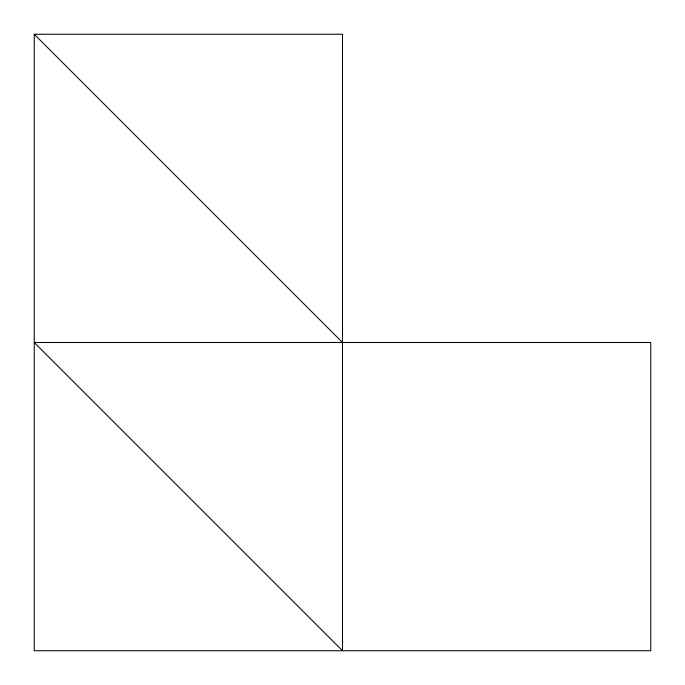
<?xml version="1.0" encoding="UTF-8"?>
<svg xmlns="http://www.w3.org/2000/svg" width="685" height="685" viewBox="0 0 685 685"><rect width="100%" height="100%" fill="white"/><g stroke="black" fill="none" stroke-linecap="round" stroke-linejoin="round"><path stroke-width="1.03" d="M34.25 34.25L342.5 34.25L342.5 650.75L34.25 342.5L650.75 342.5L650.75 650.75L34.25 650.75L34.25 34.25L342.5 342.5"/></g></svg>
